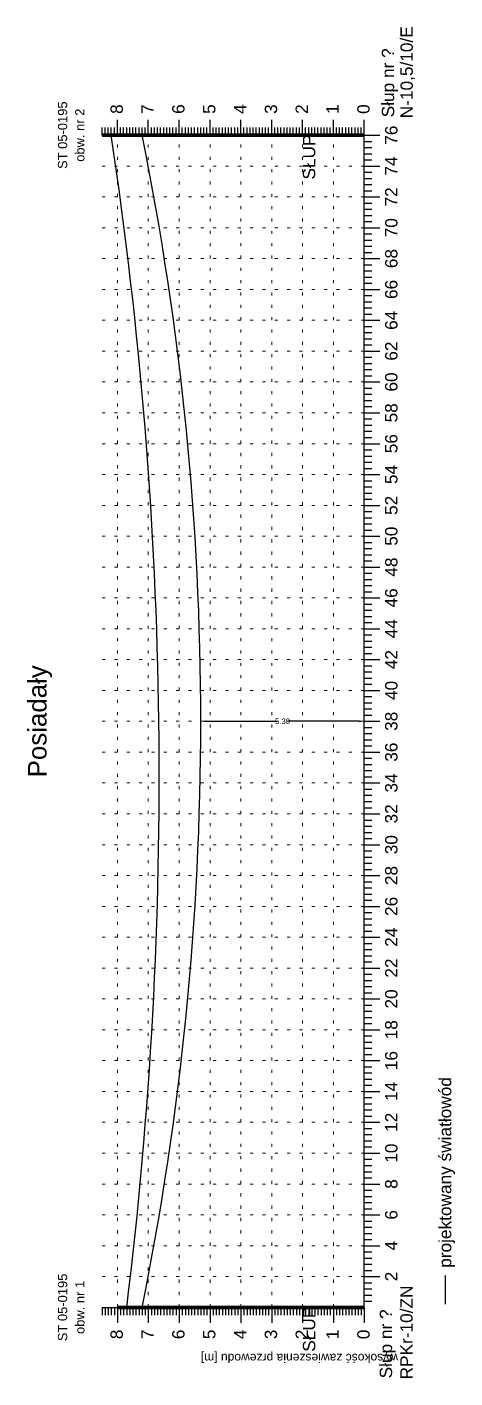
# Model space of a CAD drawing. Header units: inches. Extents: x -863 to 1426, y 1206 to 1480.
# Drawn here: x 1207.16 to 1221.03, y 1321.72 to 1365.52 of the extents above; entities that cross this region are included whole.
import ezdxf
from ezdxf.enums import TextEntityAlignment as Align

# ---------------------------------------------------------------- set-up
doc = ezdxf.new("R2010")
doc.units = ezdxf.units.IN
doc.header["$MEASUREMENT"] = 0
doc.linetypes.add('ACAD_ISO07W100', pattern=[3, 0, -3])
doc.layers.add('ramka', color=7, linetype='Continuous', plot=False)
doc.styles.get("Standard").update_dxf_attribs({"font": 'arial.ttf'})
doc.dimstyles.get("Standard").update_dxf_attribs({"dimtxt": 0.25, "dimasz": 0.18, "dimexe": 0.18, "dimexo": 0.0625, "dimgap": -0.09, "dimtad": 0, "dimtih": 1, "dimtoh": 1, "dimzin": 0, "dimdsep": 46, "dimtxsty": 'Standard', "dimcen": 0.09, "dimadec": 0, "dimazin": 0, "dimtfac": 1, "dimtofl": 0, "dimtmove": 0, "dimatfit": 3, "dimfxl": 1, "dimtolj": 1, "dimtzin": 0, "dimarcsym": 0})

# ---------------------------------------------------------------- blocks, each defined once
blk = doc.blocks.new('*D24')
at = {"color": 0, "lineweight": -2}
for p, q in [((1212.788, 1343.066), (1212.788, 1343.191)), ((1218.088, 1342.916), (1218.088, 1343.191)), ((1212.968, 1343.011), (1215.258, 1343.011)), ((1217.908, 1343.011), (1215.618, 1343.011))]:
    blk.add_line(p, q, dxfattribs=at)
at = {"color": 0}
for points in [[(1212.968, 1343.041), (1212.968, 1342.981), (1212.788, 1343.011)], [(1217.908, 1343.041), (1217.908, 1342.981), (1218.088, 1343.011)]]:
    blk.add_solid(points, dxfattribs=at)
at = {"layer": 'Defpoints', "color": 0}
for p in [(1212.788, 1343.003), (1218.088, 1343.011), (1218.088, 1342.853)]:
    blk.add_point(p, dxfattribs=at)
at = {"color": 0, "lineweight": 25, "insert": (1215.438, 1343.011), "char_height": 0.18, "attachment_point": 5}
blk.add_mtext('\\A1;5.30', dxfattribs=at)

msp = doc.modelspace()

# ---------------------------------------------------------------- linework, layer by layer
for p, q in [((1210.088, 1362.011), (1210.088, 1362.511)), ((1211.088, 1362.011), (1211.088, 1362.511)), ((1212.088, 1362.011), (1212.088, 1362.511)), ((1213.088, 1362.011), (1213.088, 1362.511)), ((1214.088, 1362.011), (1214.088, 1362.511)), ((1215.088, 1362.011), (1215.088, 1362.511)), ((1216.088, 1362.011), (1216.088, 1362.511)), ((1217.088, 1362.011), (1217.088, 1362.511)), ((1218.088, 1362.011), (1218.088, 1362.511)), ((1209.588, 1362.011), (1209.588, 1362.261)), ((1209.688, 1362.011), (1209.688, 1362.261)), ((1209.788, 1362.011), (1209.788, 1362.261)), ((1209.888, 1362.011), (1209.888, 1362.261)), ((1209.988, 1362.011), (1209.988, 1362.261)), ((1210.188, 1362.011), (1210.188, 1362.261)), ((1210.288, 1362.011), (1210.288, 1362.261)), ((1210.388, 1362.011), (1210.388, 1362.261)), ((1210.488, 1362.011), (1210.488, 1362.261)), ((1210.588, 1362.011), (1210.588, 1362.261)), ((1210.688, 1362.011), (1210.688, 1362.261)), ((1210.788, 1362.011), (1210.788, 1362.261)), ((1210.888, 1362.011), (1210.888, 1362.261)), ((1210.988, 1362.011), (1210.988, 1362.261)), ((1211.188, 1362.011), (1211.188, 1362.261)), ((1211.288, 1362.011), (1211.288, 1362.261)), ((1211.388, 1362.011), (1211.388, 1362.261)), ((1211.488, 1362.011), (1211.488, 1362.261)), ((1211.588, 1362.011), (1211.588, 1362.261)), ((1211.688, 1362.011), (1211.688, 1362.261)), ((1211.788, 1362.011), (1211.788, 1362.261)), ((1211.888, 1362.011), (1211.888, 1362.261)), ((1211.988, 1362.011), (1211.988, 1362.261)), ((1212.188, 1362.011), (1212.188, 1362.261)), ((1212.288, 1362.011), (1212.288, 1362.261)), ((1212.388, 1362.011), (1212.388, 1362.261)), ((1212.488, 1362.011), (1212.488, 1362.261)), ((1212.588, 1362.011), (1212.588, 1362.261)), ((1212.688, 1362.011), (1212.688, 1362.261)), ((1212.788, 1362.011), (1212.788, 1362.261)), ((1212.888, 1362.011), (1212.888, 1362.261)), ((1212.988, 1362.011), (1212.988, 1362.261)), ((1213.188, 1362.011), (1213.188, 1362.261)), ((1213.288, 1362.011), (1213.288, 1362.261)), ((1213.388, 1362.011), (1213.388, 1362.261)), ((1213.488, 1362.011), (1213.488, 1362.261)), ((1213.588, 1362.011), (1213.588, 1362.261)), ((1213.688, 1362.011), (1213.688, 1362.261)), ((1213.788, 1362.011), (1213.788, 1362.261)), ((1213.888, 1362.011), (1213.888, 1362.261)), ((1213.988, 1362.011), (1213.988, 1362.261)), ((1214.188, 1362.011), (1214.188, 1362.261)), ((1214.288, 1362.011), (1214.288, 1362.261)), ((1214.388, 1362.011), (1214.388, 1362.261)), ((1214.488, 1362.011), (1214.488, 1362.261)), ((1214.588, 1362.011), (1214.588, 1362.261)), ((1214.688, 1362.011), (1214.688, 1362.261)), ((1214.788, 1362.011), (1214.788, 1362.261)), ((1214.888, 1362.011), (1214.888, 1362.261)), ((1214.988, 1362.011), (1214.988, 1362.261)), ((1215.188, 1362.011), (1215.188, 1362.261)), ((1215.288, 1362.011), (1215.288, 1362.261)), ((1215.388, 1362.011), (1215.388, 1362.261)), ((1215.488, 1362.011), (1215.488, 1362.261)), ((1215.588, 1362.011), (1215.588, 1362.261)), ((1215.688, 1362.011), (1215.688, 1362.261)), ((1215.788, 1362.011), (1215.788, 1362.261)), ((1215.888, 1362.011), (1215.888, 1362.261)), ((1215.988, 1362.011), (1215.988, 1362.261)), ((1216.188, 1362.011), (1216.188, 1362.261)), ((1216.288, 1362.011), (1216.288, 1362.261)), ((1216.388, 1362.011), (1216.388, 1362.261)), ((1216.488, 1362.011), (1216.488, 1362.261)), ((1216.588, 1362.011), (1216.588, 1362.261)), ((1216.688, 1362.011), (1216.688, 1362.261)), ((1216.788, 1362.011), (1216.788, 1362.261)), ((1216.888, 1362.011), (1216.888, 1362.261)), ((1216.988, 1362.011), (1216.988, 1362.261)), ((1217.188, 1362.011), (1217.188, 1362.261)), ((1217.288, 1362.011), (1217.288, 1362.261)), ((1217.388, 1362.011), (1217.388, 1362.261)), ((1217.488, 1362.011), (1217.488, 1362.261)), ((1217.588, 1362.011), (1217.588, 1362.261)), ((1217.688, 1362.011), (1217.688, 1362.261)), ((1217.788, 1362.011), (1217.788, 1362.261)), ((1217.888, 1362.011), (1217.888, 1362.261)), ((1217.988, 1362.011), (1217.988, 1362.261)), ((1209.588, 1362.011), (1218.088, 1362.011)), ((1218.088, 1324.011), (1218.088, 1362.011)), ((1218.088, 1362.011), (1218.588, 1362.011)), ((1218.088, 1361.811), (1218.338, 1361.811)), ((1218.088, 1361.611), (1218.338, 1361.611)), ((1218.088, 1361.411), (1218.338, 1361.411)), ((1218.088, 1361.211), (1218.338, 1361.211)), ((1218.088, 1361.011), (1218.588, 1361.011)), ((1218.088, 1360.811), (1218.338, 1360.811)), ((1218.088, 1360.611), (1218.338, 1360.611)), ((1218.088, 1360.411), (1218.338, 1360.411)), ((1218.088, 1360.211), (1218.338, 1360.211)), ((1218.088, 1360.011), (1218.588, 1360.011)), ((1218.088, 1359.811), (1218.338, 1359.811)), ((1218.088, 1359.611), (1218.338, 1359.611)), ((1218.088, 1359.411), (1218.338, 1359.411)), ((1218.088, 1359.211), (1218.338, 1359.211)), ((1218.088, 1359.011), (1218.588, 1359.011)), ((1218.088, 1358.811), (1218.338, 1358.811)), ((1218.088, 1358.611), (1218.338, 1358.611)), ((1218.088, 1358.411), (1218.338, 1358.411)), ((1218.088, 1358.211), (1218.338, 1358.211)), ((1218.088, 1358.011), (1218.588, 1358.011)), ((1218.088, 1357.811), (1218.338, 1357.811)), ((1218.088, 1357.611), (1218.338, 1357.611)), ((1218.088, 1357.411), (1218.338, 1357.411)), ((1218.088, 1357.211), (1218.338, 1357.211)), ((1218.088, 1357.011), (1218.588, 1357.011)), ((1218.088, 1356.811), (1218.338, 1356.811)), ((1218.088, 1356.611), (1218.338, 1356.611)), ((1218.088, 1356.411), (1218.338, 1356.411)), ((1218.088, 1356.211), (1218.338, 1356.211)), ((1218.088, 1356.011), (1218.588, 1356.011)), ((1218.088, 1355.811), (1218.338, 1355.811)), ((1218.088, 1355.611), (1218.338, 1355.611)), ((1218.088, 1355.411), (1218.338, 1355.411)), ((1218.088, 1355.211), (1218.338, 1355.211)), ((1218.088, 1355.011), (1218.588, 1355.011)), ((1218.088, 1354.811), (1218.338, 1354.811)), ((1218.088, 1354.611), (1218.338, 1354.611)), ((1218.088, 1354.411), (1218.338, 1354.411)), ((1218.088, 1354.211), (1218.338, 1354.211)), ((1218.088, 1354.011), (1218.588, 1354.011)), ((1218.088, 1353.811), (1218.338, 1353.811)), ((1218.088, 1353.611), (1218.338, 1353.611)), ((1218.088, 1353.411), (1218.338, 1353.411)), ((1218.088, 1353.211), (1218.338, 1353.211)), ((1218.088, 1353.011), (1218.588, 1353.011)), ((1218.088, 1352.811), (1218.338, 1352.811)), ((1218.088, 1352.611), (1218.338, 1352.611)), ((1218.088, 1352.411), (1218.338, 1352.411)), ((1218.088, 1352.211), (1218.338, 1352.211)), ((1218.088, 1352.011), (1218.588, 1352.011)), ((1218.088, 1351.811), (1218.338, 1351.811)), ((1218.088, 1351.611), (1218.338, 1351.611)), ((1218.088, 1351.411), (1218.338, 1351.411)), ((1218.088, 1351.211), (1218.338, 1351.211)), ((1218.088, 1351.011), (1218.588, 1351.011)), ((1218.088, 1350.811), (1218.338, 1350.811)), ((1218.088, 1350.611), (1218.338, 1350.611)), ((1218.088, 1350.411), (1218.338, 1350.411)), ((1218.088, 1350.211), (1218.338, 1350.211)), ((1218.088, 1350.011), (1218.588, 1350.011)), ((1218.088, 1349.811), (1218.338, 1349.811)), ((1218.088, 1349.611), (1218.338, 1349.611)), ((1218.088, 1349.411), (1218.338, 1349.411)), ((1218.088, 1349.211), (1218.338, 1349.211)), ((1218.088, 1349.011), (1218.588, 1349.011)), ((1218.088, 1348.811), (1218.338, 1348.811)), ((1218.088, 1348.611), (1218.338, 1348.611)), ((1218.088, 1348.411), (1218.338, 1348.411)), ((1218.088, 1348.211), (1218.338, 1348.211)), ((1218.088, 1348.011), (1218.588, 1348.011)), ((1218.088, 1347.811), (1218.338, 1347.811)), ((1218.088, 1347.611), (1218.338, 1347.611)), ((1218.088, 1347.411), (1218.338, 1347.411)), ((1218.088, 1347.211), (1218.338, 1347.211)), ((1218.088, 1347.011), (1218.588, 1347.011)), ((1218.088, 1346.811), (1218.338, 1346.811)), ((1218.088, 1346.611), (1218.338, 1346.611)), ((1218.088, 1346.411), (1218.338, 1346.411)), ((1218.088, 1346.211), (1218.338, 1346.211)), ((1218.088, 1346.011), (1218.588, 1346.011)), ((1218.088, 1345.811), (1218.338, 1345.811)), ((1218.088, 1345.611), (1218.338, 1345.611)), ((1218.088, 1345.411), (1218.338, 1345.411)), ((1218.088, 1345.211), (1218.338, 1345.211)), ((1218.088, 1345.011), (1218.588, 1345.011)), ((1218.088, 1344.811), (1218.338, 1344.811)), ((1218.088, 1344.611), (1218.338, 1344.611)), ((1218.088, 1344.411), (1218.338, 1344.411)), ((1218.088, 1344.211), (1218.338, 1344.211)), ((1218.088, 1344.011), (1218.588, 1344.011)), ((1218.088, 1343.811), (1218.338, 1343.811)), ((1218.088, 1343.611), (1218.338, 1343.611)), ((1218.088, 1343.411), (1218.338, 1343.411)), ((1218.088, 1343.211), (1218.338, 1343.211)), ((1218.088, 1343.011), (1218.588, 1343.011)), ((1218.088, 1342.811), (1218.338, 1342.811)), ((1218.088, 1342.611), (1218.338, 1342.611)), ((1218.088, 1342.411), (1218.338, 1342.411)), ((1218.088, 1342.211), (1218.338, 1342.211)), ((1218.088, 1342.011), (1218.588, 1342.011)), ((1218.088, 1341.811), (1218.338, 1341.811)), ((1218.088, 1341.611), (1218.338, 1341.611)), ((1218.088, 1341.411), (1218.338, 1341.411)), ((1218.088, 1341.211), (1218.338, 1341.211)), ((1218.088, 1341.011), (1218.588, 1341.011)), ((1218.088, 1340.811), (1218.338, 1340.811)), ((1218.088, 1340.611), (1218.338, 1340.611)), ((1218.088, 1340.411), (1218.338, 1340.411)), ((1218.088, 1340.211), (1218.338, 1340.211)), ((1218.088, 1340.011), (1218.588, 1340.011)), ((1218.088, 1339.811), (1218.338, 1339.811)), ((1218.088, 1339.611), (1218.338, 1339.611)), ((1218.088, 1339.411), (1218.338, 1339.411)), ((1218.088, 1339.211), (1218.338, 1339.211)), ((1218.088, 1339.011), (1218.588, 1339.011)), ((1218.088, 1338.811), (1218.338, 1338.811)), ((1218.088, 1338.611), (1218.338, 1338.611)), ((1218.088, 1338.411), (1218.338, 1338.411)), ((1218.088, 1338.211), (1218.338, 1338.211)), ((1218.088, 1338.011), (1218.588, 1338.011)), ((1218.088, 1337.811), (1218.338, 1337.811)), ((1218.088, 1337.611), (1218.338, 1337.611)), ((1218.088, 1337.411), (1218.338, 1337.411)), ((1218.088, 1337.211), (1218.338, 1337.211)), ((1218.088, 1337.011), (1218.588, 1337.011)), ((1218.088, 1336.811), (1218.338, 1336.811)), ((1218.088, 1336.611), (1218.338, 1336.611)), ((1218.088, 1336.411), (1218.338, 1336.411)), ((1218.088, 1336.211), (1218.338, 1336.211)), ((1218.088, 1336.011), (1218.588, 1336.011)), ((1218.088, 1335.811), (1218.338, 1335.811)), ((1218.088, 1335.611), (1218.338, 1335.611)), ((1218.088, 1335.411), (1218.338, 1335.411)), ((1218.088, 1335.211), (1218.338, 1335.211)), ((1218.088, 1335.011), (1218.588, 1335.011)), ((1218.088, 1334.811), (1218.338, 1334.811)), ((1218.088, 1334.611), (1218.338, 1334.611)), ((1218.088, 1334.411), (1218.338, 1334.411)), ((1218.088, 1334.211), (1218.338, 1334.211)), ((1218.088, 1334.011), (1218.588, 1334.011)), ((1218.088, 1333.811), (1218.338, 1333.811)), ((1218.088, 1333.611), (1218.338, 1333.611)), ((1218.088, 1333.411), (1218.338, 1333.411)), ((1218.088, 1333.211), (1218.338, 1333.211)), ((1218.088, 1333.011), (1218.588, 1333.011)), ((1218.088, 1332.811), (1218.338, 1332.811)), ((1218.088, 1332.611), (1218.338, 1332.611)), ((1218.088, 1332.411), (1218.338, 1332.411)), ((1218.088, 1332.211), (1218.338, 1332.211)), ((1218.088, 1332.011), (1218.588, 1332.011)), ((1218.088, 1331.811), (1218.338, 1331.811)), ((1218.088, 1331.611), (1218.338, 1331.611)), ((1218.088, 1331.411), (1218.338, 1331.411)), ((1218.088, 1331.211), (1218.338, 1331.211)), ((1218.088, 1331.011), (1218.588, 1331.011)), ((1218.088, 1330.811), (1218.338, 1330.811)), ((1218.088, 1330.611), (1218.338, 1330.611)), ((1218.088, 1330.411), (1218.338, 1330.411)), ((1218.088, 1330.211), (1218.338, 1330.211)), ((1218.088, 1330.011), (1218.588, 1330.011)), ((1218.088, 1329.811), (1218.338, 1329.811)), ((1218.088, 1329.611), (1218.338, 1329.611)), ((1218.088, 1329.411), (1218.338, 1329.411)), ((1218.088, 1329.211), (1218.338, 1329.211)), ((1218.088, 1329.011), (1218.588, 1329.011)), ((1218.088, 1328.811), (1218.338, 1328.811)), ((1218.088, 1328.611), (1218.338, 1328.611)), ((1218.088, 1328.411), (1218.338, 1328.411)), ((1218.088, 1328.211), (1218.338, 1328.211)), ((1218.088, 1328.011), (1218.588, 1328.011)), ((1218.088, 1327.811), (1218.338, 1327.811)), ((1218.088, 1327.611), (1218.338, 1327.611)), ((1218.088, 1327.411), (1218.338, 1327.411)), ((1218.088, 1327.211), (1218.338, 1327.211)), ((1218.088, 1327.011), (1218.588, 1327.011)), ((1218.088, 1326.811), (1218.338, 1326.811)), ((1218.088, 1326.611), (1218.338, 1326.611)), ((1218.088, 1326.411), (1218.338, 1326.411)), ((1218.088, 1326.211), (1218.338, 1326.211)), ((1218.088, 1326.011), (1218.588, 1326.011)), ((1218.088, 1325.811), (1218.338, 1325.811)), ((1218.088, 1325.611), (1218.338, 1325.611)), ((1218.088, 1325.411), (1218.338, 1325.411)), ((1218.088, 1325.211), (1218.338, 1325.211)), ((1218.088, 1325.011), (1218.588, 1325.011)), ((1218.088, 1324.811), (1218.338, 1324.811)), ((1218.088, 1324.611), (1218.338, 1324.611)), ((1218.088, 1324.411), (1218.338, 1324.411)), ((1209.588, 1324.011), (1218.088, 1324.011)), ((1209.588, 1324.011), (1209.588, 1323.761)), ((1209.688, 1324.011), (1209.688, 1323.761)), ((1209.788, 1324.011), (1209.788, 1323.761)), ((1209.888, 1324.011), (1209.888, 1323.761)), ((1209.988, 1324.011), (1209.988, 1323.761)), ((1210.088, 1324.011), (1210.088, 1323.511)), ((1210.188, 1324.011), (1210.188, 1323.761)), ((1210.288, 1324.011), (1210.288, 1323.761)), ((1210.388, 1324.011), (1210.388, 1323.761)), ((1210.488, 1324.011), (1210.488, 1323.761)), ((1210.588, 1324.011), (1210.588, 1323.761)), ((1210.688, 1324.011), (1210.688, 1323.761)), ((1210.788, 1324.011), (1210.788, 1323.761)), ((1210.888, 1324.011), (1210.888, 1323.761)), ((1210.988, 1324.011), (1210.988, 1323.761)), ((1211.088, 1324.011), (1211.088, 1323.511)), ((1211.188, 1324.011), (1211.188, 1323.761)), ((1211.288, 1324.011), (1211.288, 1323.761)), ((1211.388, 1324.011), (1211.388, 1323.761)), ((1211.488, 1324.011), (1211.488, 1323.761)), ((1211.588, 1324.011), (1211.588, 1323.761)), ((1211.688, 1324.011), (1211.688, 1323.761)), ((1211.788, 1324.011), (1211.788, 1323.761)), ((1211.888, 1324.011), (1211.888, 1323.761)), ((1211.988, 1324.011), (1211.988, 1323.761)), ((1212.088, 1324.011), (1212.088, 1323.511)), ((1212.188, 1324.011), (1212.188, 1323.761)), ((1212.288, 1324.011), (1212.288, 1323.761)), ((1212.388, 1324.011), (1212.388, 1323.761)), ((1212.488, 1324.011), (1212.488, 1323.761)), ((1212.588, 1324.011), (1212.588, 1323.761)), ((1212.688, 1324.011), (1212.688, 1323.761)), ((1212.788, 1324.011), (1212.788, 1323.761)), ((1212.888, 1324.011), (1212.888, 1323.761)), ((1212.988, 1324.011), (1212.988, 1323.761)), ((1213.088, 1324.011), (1213.088, 1323.511)), ((1213.188, 1324.011), (1213.188, 1323.761)), ((1213.288, 1324.011), (1213.288, 1323.761)), ((1213.388, 1324.011), (1213.388, 1323.761)), ((1213.488, 1324.011), (1213.488, 1323.761)), ((1213.588, 1324.011), (1213.588, 1323.761)), ((1213.688, 1324.011), (1213.688, 1323.761)), ((1213.788, 1324.011), (1213.788, 1323.761)), ((1213.888, 1324.011), (1213.888, 1323.761)), ((1213.988, 1324.011), (1213.988, 1323.761)), ((1214.088, 1324.011), (1214.088, 1323.511)), ((1214.188, 1324.011), (1214.188, 1323.761)), ((1214.288, 1324.011), (1214.288, 1323.761)), ((1214.388, 1324.011), (1214.388, 1323.761)), ((1214.488, 1324.011), (1214.488, 1323.761)), ((1214.588, 1324.011), (1214.588, 1323.761)), ((1214.688, 1324.011), (1214.688, 1323.761)), ((1214.788, 1324.011), (1214.788, 1323.761)), ((1214.888, 1324.011), (1214.888, 1323.761)), ((1214.988, 1324.011), (1214.988, 1323.761)), ((1215.088, 1324.011), (1215.088, 1323.511)), ((1215.188, 1324.011), (1215.188, 1323.761)), ((1215.288, 1324.011), (1215.288, 1323.761)), ((1215.388, 1324.011), (1215.388, 1323.761)), ((1215.488, 1324.011), (1215.488, 1323.761)), ((1215.588, 1324.011), (1215.588, 1323.761)), ((1215.688, 1324.011), (1215.688, 1323.761)), ((1215.788, 1324.011), (1215.788, 1323.761)), ((1215.888, 1324.011), (1215.888, 1323.761)), ((1215.988, 1324.011), (1215.988, 1323.761)), ((1216.088, 1324.011), (1216.088, 1323.511)), ((1216.188, 1324.011), (1216.188, 1323.761)), ((1216.288, 1324.011), (1216.288, 1323.761)), ((1216.388, 1324.011), (1216.388, 1323.761)), ((1216.488, 1324.011), (1216.488, 1323.761)), ((1216.588, 1324.011), (1216.588, 1323.761)), ((1216.688, 1324.011), (1216.688, 1323.761)), ((1216.788, 1324.011), (1216.788, 1323.761)), ((1216.888, 1324.011), (1216.888, 1323.761)), ((1216.988, 1324.011), (1216.988, 1323.761)), ((1217.088, 1324.011), (1217.088, 1323.511)), ((1217.188, 1324.011), (1217.188, 1323.761)), ((1217.288, 1324.011), (1217.288, 1323.761)), ((1217.388, 1324.011), (1217.388, 1323.761)), ((1217.488, 1324.011), (1217.488, 1323.761)), ((1217.588, 1324.011), (1217.588, 1323.761)), ((1217.688, 1324.011), (1217.688, 1323.761)), ((1217.788, 1324.011), (1217.788, 1323.761)), ((1217.888, 1324.011), (1217.888, 1323.761)), ((1217.988, 1324.011), (1217.988, 1323.761)), ((1218.088, 1324.211), (1218.338, 1324.211)), ((1218.088, 1324.011), (1218.088, 1323.511))]:
    msp.add_line(p, q)
at = {"linetype": 'ACAD_ISO07W100', "lineweight": 15, "ltscale": 0.1}
for p, q in [((1218.088, 1362.011), (1209.588, 1362.011)), ((1210.088, 1324.011), (1210.088, 1362.011)), ((1211.088, 1324.011), (1211.088, 1362.011)), ((1212.088, 1324.011), (1212.088, 1362.011)), ((1213.088, 1324.011), (1213.088, 1362.011)), ((1214.088, 1324.011), (1214.088, 1362.011)), ((1215.088, 1324.011), (1215.088, 1362.011)), ((1216.088, 1324.011), (1216.088, 1362.011)), ((1217.088, 1324.011), (1217.088, 1362.011)), ((1218.088, 1324.011), (1218.088, 1362.011)), ((1218.088, 1361.011), (1209.588, 1361.011)), ((1218.088, 1360.011), (1209.588, 1360.011)), ((1218.088, 1359.011), (1209.588, 1359.011)), ((1218.088, 1358.011), (1209.588, 1358.011)), ((1218.088, 1357.011), (1209.588, 1357.011)), ((1218.088, 1356.011), (1209.588, 1356.011)), ((1218.088, 1355.011), (1209.588, 1355.011)), ((1218.088, 1354.011), (1209.588, 1354.011)), ((1218.088, 1353.011), (1209.588, 1353.011)), ((1218.088, 1352.011), (1209.588, 1352.011)), ((1218.088, 1351.011), (1209.588, 1351.011)), ((1218.088, 1350.011), (1209.588, 1350.011)), ((1218.088, 1349.011), (1209.588, 1349.011)), ((1218.088, 1348.011), (1209.588, 1348.011)), ((1218.088, 1347.011), (1209.588, 1347.011)), ((1218.088, 1346.011), (1209.588, 1346.011)), ((1218.088, 1345.011), (1209.588, 1345.011)), ((1218.088, 1344.011), (1209.588, 1344.011)), ((1218.088, 1343.011), (1209.588, 1343.011)), ((1218.088, 1342.011), (1209.588, 1342.011)), ((1218.088, 1341.011), (1209.588, 1341.011)), ((1218.088, 1340.011), (1209.588, 1340.011)), ((1218.088, 1339.011), (1209.588, 1339.011)), ((1218.088, 1338.011), (1209.588, 1338.011)), ((1218.088, 1337.011), (1209.588, 1337.011)), ((1218.088, 1336.011), (1209.588, 1336.011)), ((1218.088, 1335.011), (1209.588, 1335.011)), ((1218.088, 1334.011), (1209.588, 1334.011)), ((1218.088, 1333.011), (1209.588, 1333.011)), ((1218.088, 1332.011), (1209.588, 1332.011)), ((1218.088, 1331.011), (1209.588, 1331.011)), ((1218.088, 1330.011), (1209.588, 1330.011)), ((1218.088, 1329.011), (1209.588, 1329.011)), ((1218.088, 1328.011), (1209.588, 1328.011)), ((1218.088, 1327.011), (1209.588, 1327.011)), ((1218.088, 1326.011), (1209.588, 1326.011)), ((1218.088, 1325.011), (1209.588, 1325.011))]:
    msp.add_line(p, q, dxfattribs=at)
at = {"lineweight": 100}
for p, q in [((1218.088, 1362.011), (1209.588, 1362.011)), ((1218.088, 1324.011), (1210.088, 1324.011))]:
    msp.add_line(p, q, dxfattribs=at)
at = {"color": 3, "lineweight": 25}
msp.add_line((1220.718, 1324.116), (1220.718, 1325.047), dxfattribs=at)
at = {"lineweight": 30}
msp.add_arc((1071.066, 1341.181), 140.376, 352.97427, 8.53343, dxfattribs=at)
at = {"color": 3, "lineweight": 30}
msp.add_arc((1116.838, 1343.011), 95.95, 348.57881, 11.42119, dxfattribs=at)
at = {"layer": 'ramka'}
msp.add_line((1218.088, 1324.011), (1218.088, 1343.011), dxfattribs=at)

# ---------------------------------------------------------------- texts
for s, p in [('N-10,5/10/E', (1219.662, 1362.56)), ('Słup nr ?', (1219.057, 1362.591)), ('8', (1210.262, 1362.701)), ('7', (1211.262, 1362.701)), ('6', (1212.262, 1362.701)), ('5', (1213.262, 1362.701)), ('4', (1214.262, 1362.701)), ('3', (1215.262, 1362.701)), ('2', (1216.262, 1362.701)), ('1', (1217.262, 1362.701)), ('0', (1218.262, 1362.701)), ('projektowany światłowód', (1220.908, 1325.296)), ('RPKr-10/ZN', (1219.657, 1321.677)), ('Słup nr ?', (1218.99, 1321.711))]:
    msp.add_text(s, height=0.4, rotation=90).set_placement(p)
for s, height, p in [('ST 05-0195', 0.3, (1208.458, 1362.011)), ('obw. nr 2', 0.3, (1209.018, 1362.011)), ('76', 0.4, (1219.164, 1362.011)), ('74', 0.4, (1219.164, 1361.011)), ('72', 0.4, (1219.164, 1360.011)), ('70', 0.4, (1219.164, 1359.011)), ('68', 0.4, (1219.164, 1358.011)), ('66', 0.4, (1219.164, 1357.011)), ('64', 0.4, (1219.164, 1356.011)), ('62', 0.4, (1219.164, 1355.011)), ('60', 0.4, (1219.164, 1354.011)), ('58', 0.4, (1219.164, 1353.011)), ('56', 0.4, (1219.164, 1352.011)), ('54', 0.4, (1219.164, 1351.011)), ('52', 0.4, (1219.164, 1350.011)), ('50', 0.4, (1219.164, 1349.011)), ('48', 0.4, (1219.164, 1348.011)), ('46', 0.4, (1219.164, 1347.011)), ('44', 0.4, (1219.164, 1346.011)), ('42', 0.4, (1219.164, 1345.011)), ('Posiadały', 0.6, (1207.788, 1343.011)), ('40', 0.4, (1219.164, 1344.011)), ('38', 0.4, (1219.164, 1343.011)), ('36', 0.4, (1219.164, 1342.011)), ('34', 0.4, (1219.164, 1341.011)), ('32', 0.4, (1219.164, 1340.011)), ('30', 0.4, (1219.164, 1339.011)), ('28', 0.4, (1219.164, 1338.011)), ('26', 0.4, (1219.164, 1337.011)), ('24', 0.4, (1219.164, 1336.011)), ('22', 0.4, (1219.164, 1335.011)), ('20', 0.4, (1219.164, 1334.011)), ('18', 0.4, (1219.164, 1333.011)), ('16', 0.4, (1219.164, 1332.011)), ('14', 0.4, (1219.164, 1331.011)), ('12', 0.4, (1219.164, 1330.011)), ('10', 0.4, (1219.164, 1329.011)), ('8', 0.4, (1219.164, 1328.011)), ('6', 0.4, (1219.164, 1327.011)), ('4', 0.4, (1219.164, 1326.011)), ('ST 05-0195', 0.3, (1208.458, 1324.011)), ('obw. nr 1', 0.3, (1209.018, 1324.011)), ('2', 0.4, (1219.164, 1325.011))]:
    msp.add_text(s, height=height, rotation=90).set_placement(p, align=Align.CENTER)
for s, p in [('8', (1210.262, 1323.291)), ('7', (1211.262, 1323.291)), ('6', (1212.262, 1323.291)), ('5', (1213.262, 1323.291)), ('4', (1214.262, 1323.291)), ('3', (1215.262, 1323.291)), ('2', (1216.262, 1323.291)), ('1', (1217.262, 1323.291)), ('0', (1218.262, 1323.291))]:
    msp.add_text(s, height=0.4, rotation=90).set_placement(p, align=Align.RIGHT)
at = {"attachment_point": 5}
for s, insert, char_height, width, rotation in [('SŁUP', (1216.302, 1361.303), 0.4, 1.537, 90), ('SŁUP', (1216.302, 1323.303), 0.4, 1.537, 90), ('wysokość zawieszenia przewodu [m]', (1215.986, 1322.408), 0.28, 9.28, 180)]:
    msp.add_mtext(s, dxfattribs=dict(at, insert=insert, char_height=char_height, width=width, rotation=rotation))

# ---------------------------------------------------------------- dimensions: what is measured, and where the dimension line sits
at = {"lineweight": 25}
dim = msp.add_linear_dim(base=(1218.088, 1343.011), p1=(1212.788, 1343.003), p2=(1218.088, 1342.853), angle=180, text='5.30', dimstyle='Standard', dxfattribs=at)
dim.commit()
dim.dimension.update_dxf_attribs({"geometry": '*D24', "text_midpoint": (1215.438, 1343.011)})

doc.saveas('drawing.dxf')
